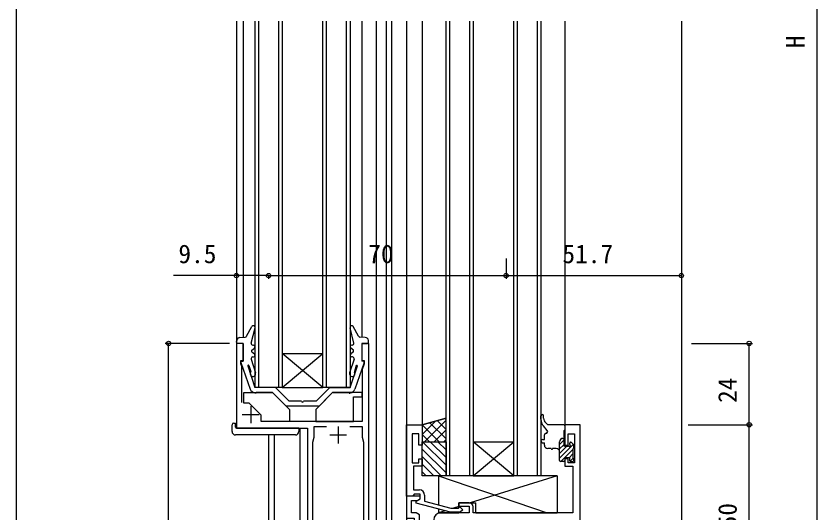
# Model space of a CAD drawing. Units: millimetres, scale not verified. Extents: x -437 to 438, y -281 to 278.
# Drawn here: x -436.8 to -200.6, y -141 to 5.6 of the extents above; entities that cross this region are included whole.
import ezdxf
from ezdxf.enums import TextEntityAlignment as Align

# ---------------------------------------------------------------- set-up
doc = ezdxf.new("R2010")
doc.units = ezdxf.units.MM
doc.header["$LTSCALE"] = 2
for name, color, linetype in [('0-2_YKK_11', 7, 'Continuous'), ('0-3_YKK_12', 2, 'Continuous'), ('0-4_YKK_13', 4, 'Continuous'), ('0-6_YKK_D', 6, 'Continuous'), ('0-7_YKK_ZWAK', 7, 'Continuous')]:
    doc.layers.add(name, color=color, linetype=linetype)
doc.styles.add('ＭＳ ゴシック', font='')
doc.styles.get('ＭＳ ゴシック').set_extended_font_data('MS Gothic')

msp = doc.modelspace()

# ---------------------------------------------------------------- linework, layer by layer
at = {"layer": '0-2_YKK_11'}
for p, q in [((-367.6, -109.475), (-367.6, -114.475)), ((-370.1, -111.975), (-365.1, -111.975)), ((-341.8, -115.475), (-341.8, -120.475)), ((-344.3, -117.975), (-339.3, -117.975))]:
    msp.add_line(p, q, dxfattribs=at)
for points in [[(-370.2, -108.354), (-370.2, -97.799), (-370.5, -96.975), (-370.5, -95.975), (-369.8, -95.975), (-369.8, -90.975), (-371.8, -90.975), (-371.8, -115.975), (-350.8, -115.975), (-350.8, -202.975)], [(-332.8, -176.975), (-332.8, -90.975), (-334.8, -90.975), (-334.8, -95.975), (-334.1, -95.975), (-334.1, -96.975), (-334.7, -98.623), (-334.7, -113.975), (-364.487, -113.975)], [(-338.34, -115.475), (-334.7, -115.475), (-334.7, -118.582), (-334.3, -120.075), (-334.3, -145.475), (-340.3, -145.475), (-340.8, -145.975), (-342.8, -145.975), (-343.3, -145.475), (-349.3, -145.475), (-349.3, -120.075), (-348.9, -118.582), (-348.9, -115.475), (-345.26, -115.475)], [(-321.6, -135.975), (-321.6, -114.975), (-317, -114.975), (-317, -120.975), (-318, -120.975), (-318, -117.675), (-320, -117.675), (-320, -126.175), (-318, -126.175), (-318, -124.975), (-317, -124.975), (-317, -127.175), (-319.6, -127.175), (-319.6, -134.175), (-317.8, -134.175)], [(-270.4, -154.975), (-270.4, -114.975), (-275, -114.975), (-275, -120.975), (-274, -120.975), (-274, -117.675), (-272.1, -117.675), (-272.1, -126.175), (-274, -126.175), (-274, -124.975), (-275, -124.975), (-275, -127.175), (-272.6, -127.175), (-272.6, -140.975), (-302, -140.975), (-302, -139.175)], [(-316.3, -135.675), (-316.3, -137.495), (-308.539, -139.575), (-306.349, -139.575), (-305.924, -139.151), (-305.076, -139.999), (-305.851, -140.775), (-308.697, -140.775), (-318.8, -138.068), (-318.8, -137.468), (-317.6, -136.775), (-317.6, -135.475), (-319.4, -135.475), (-319.6, -135.675), (-319.9, -135.975), (-321.6, -135.975)], [(-313.6, -142.975), (-313.6, -146.275), (-317.8, -146.275), (-317.8, -141.56), (-318.812, -140.975), (-320.2, -140.975), (-320.2, -137.275), (-318.466, -137.275), (-317.6, -136.775), (-317.6, -135.975), (-321.6, -135.975), (-321.6, -142.475), (-319.4, -142.475), (-319.4, -171.975), (-318.2, -171.975), (-318.2, -159.975), (-302.9, -159.975), (-302.9, -166.975)], [(-303.2, -137.975), (-306.2, -137.975), (-306.2, -138.975), (-303.2, -138.975), (-303.2, -140.975), (-311.6, -140.975)]]:
    msp.add_lwpolyline(points, dxfattribs=at)
for centre, radius, start, end in [((-317.8, -135.675), 1.5, 0.00001, 89.99999), ((-303.2, -139.175), 1.2, 0.00001, 89.99999), ((-311.6, -142.975), 2, 90.00001, 179.99999)]:
    msp.add_arc(centre, radius, start, end, dxfattribs=at)
at = {"layer": '0-3_YKK_12'}
for p, q in [((-371.8, 4.062), (-371.8, -115.975)), ((-369.8, 4.062), (-369.8, -89.165)), ((-366.3, -103.975), (-366.3, 4.062)), ((-365.3, 4.062), (-365.3, -103.975)), ((-359.3, -103.975), (-359.3, 4.062)), ((-358.3, 4.062), (-358.3, -103.975)), ((-346.3, -103.975), (-346.3, 4.062)), ((-345.3, 4.062), (-345.3, -103.975)), ((-339.3, -103.975), (-339.3, 4.062)), ((-338.3, 4.062), (-338.3, -103.975)), ((-334.8, 4.062), (-334.8, -89.165)), ((-330.6, 4.062), (-330.6, -202.975)), ((-327.6, 4.062), (-327.6, -166.975)), ((-326.1, 4.062), (-326.1, -166.975)), ((-321.6, 4.062), (-321.6, -166.975)), ((-317, 4.062), (-317, -114.975)), ((-310, -129.975), (-310, 4.062)), ((-309, 4.062), (-309, -129.975)), ((-303, -129.975), (-303, 4.062)), ((-302, 4.062), (-302, -129.975)), ((-290, -129.975), (-290, 4.062)), ((-289, 4.062), (-289, -129.975)), ((-283, -129.975), (-283, 4.062)), ((-282, 4.062), (-282, -129.975)), ((-275, 4.062), (-275, -115.475)), ((-240.6, 4.062), (-240.6, -154.975)), ((-358.3, -93.975), (-346.3, -93.975)), ((-358.3, -103.975), (-346.3, -93.975)), ((-346.3, -103.975), (-358.3, -93.975)), ((-358.3, -103.975), (-366.3, -103.975)), ((-358.3, -103.975), (-346.3, -103.975)), ((-338.3, -103.975), (-346.3, -103.975)), ((-369.3, -115.975), (-371.8, -115.975)), ((-362.3, -117.975), (-362.3, -208.675)), ((-360.67, -117.975), (-360.67, -218.575)), ((-353, -202.975), (-353, -115.975)), ((-302, -119.975), (-290, -119.975)), ((-302, -129.975), (-290, -119.975)), ((-290, -129.975), (-302, -119.975)), ((-302, -129.975), (-310, -129.975)), ((-302, -129.975), (-290, -129.975)), ((-282, -129.975), (-290, -129.975))]:
    msp.add_line(p, q, dxfattribs=at)
at = {"layer": '0-4_YKK_13'}
for p, q in [((-368.794, -88.875), (-367.242, -85.993)), ((-367.408, -90.857), (-366.315, -86.348)), ((-337.192, -90.857), (-338.285, -86.348)), ((-335.806, -88.875), (-337.358, -85.993)), ((-370.763, -89.21), (-369.211, -89.137)), ((-333.837, -89.21), (-335.389, -89.137)), ((-371.774, -90.64), (-371.709, -90.091)), ((-369.8, -90.975), (-371.476, -90.975)), ((-369.8, -90.975), (-369.8, -96.175)), ((-366.922, -91.475), (-366.8, -91.475)), ((-337.678, -91.475), (-337.8, -91.475)), ((-334.8, -90.975), (-334.8, -96.175)), ((-334.8, -90.975), (-333.124, -90.975)), ((-332.826, -90.64), (-332.891, -90.091)), ((-367.3, -92.975), (-366.5, -92.375)), ((-367.3, -93.475), (-367.3, -92.975)), ((-367.3, -93.475), (-366.5, -94.075)), ((-337.3, -92.975), (-338.1, -92.375)), ((-337.3, -93.475), (-338.1, -94.075)), ((-337.3, -93.475), (-337.3, -92.975)), ((-370.483, -96.573), (-367.746, -104.466)), ((-370.2, -96.175), (-369.8, -96.175)), ((-367.477, -95.627), (-366.187, -99.673)), ((-367, -94.975), (-366.8, -94.975)), ((-337.123, -95.627), (-338.413, -99.673)), ((-337.6, -94.975), (-337.8, -94.975)), ((-334.117, -96.573), (-336.854, -104.466)), ((-334.4, -96.175), (-334.8, -96.175)), ((-368.448, -97.624), (-366.327, -103.975)), ((-368.132, -97.521), (-367.588, -99.229)), ((-338.273, -103.975), (-336.13, -97.559)), ((-336.468, -97.521), (-337.012, -99.229)), ((-366.329, -105.475), (-366.329, -105.475)), ((-366.329, -105.475), (-366.329, -105.475)), ((-366.329, -105.475), (-366.329, -105.675)), ((-366.029, -105.675), (-366.329, -105.675)), ((-360.424, -103.975), (-366.327, -103.975)), ((-361.29, -105.475), (-366.029, -105.475)), ((-366.029, -105.475), (-366.029, -105.675)), ((-361.078, -105.563), (-357.254, -109.387)), ((-360.212, -104.063), (-356.388, -107.887)), ((-344.388, -104.063), (-348.212, -107.887)), ((-343.522, -105.563), (-347.346, -109.387)), ((-344.176, -103.975), (-338.273, -103.975)), ((-343.31, -105.475), (-338.571, -105.475)), ((-338.571, -105.475), (-338.571, -105.675)), ((-338.571, -105.675), (-338.271, -105.675)), ((-338.271, -105.475), (-338.271, -105.475)), ((-338.271, -105.475), (-338.271, -105.475)), ((-338.271, -105.475), (-338.271, -105.675)), ((-352.6, -107.975), (-356.176, -107.975)), ((-348.424, -107.975), (-352, -107.975)), ((-347.558, -109.475), (-357.042, -109.475)), ((-317, -114.975), (-310, -112.975)), ((-310, -113.49), (-310.4, -113.089)), ((-282, -113.334), (-282, -112.312)), ((-281.2, -112.978), (-281.2, -112.312)), ((-373.1, -116.975), (-373.1, -114.975)), ((-372.6, -114.475), (-372.1, -114.475)), ((-372.1, -115.675), (-372.1, -114.475)), ((-317, -117.803), (-313.04, -113.843)), ((-312, -119.975), (-317, -114.975)), ((-316.343, -119.975), (-310, -113.632)), ((-310, -119.146), (-314.8, -114.346)), ((-310, -116.318), (-312.6, -113.718)), ((-280.119, -116.651), (-281.287, -115.275)), ((-280, -114.975), (-280.575, -114.431)), ((-275.3, -114.975), (-280, -114.975)), ((-275, -115.275), (-275, -116.475)), ((-354.4, -117.975), (-372.1, -117.975)), ((-353.4, -115.975), (-371.8, -115.975)), ((-353.4, -115.975), (-353.4, -116.975)), ((-314.828, -119.975), (-317, -117.803)), ((-313.515, -119.975), (-310, -116.46)), ((-281, -119.275), (-281, -117.975)), ((-275, -116.475), (-275.3, -116.775)), ((-275.3, -116.775), (-275.3, -120.975)), ((-310, -126.868), (-316.893, -119.975)), ((-310, -124.623), (-314.648, -119.975)), ((-310, -122.378), (-312.403, -119.975)), ((-310.686, -119.975), (-310, -119.289)), ((-310, -120.133), (-310.158, -119.975)), ((-281.5, -119.275), (-281, -119.275)), ((-281.5, -120.275), (-281, -120.275)), ((-281, -120.975), (-281, -120.275)), ((-276.5, -120.737), (-275.3, -119.537)), ((-276.5, -125.475), (-276.5, -119.975)), ((-275.5, -118.975), (-275.3, -118.975)), ((-273.5, -120.431), (-273.148, -120.079)), ((-273.5, -120.814), (-273.5, -120.375)), ((-272.988, -120.163), (-272.488, -120.663)), ((-310, -129.113), (-317, -122.113)), ((-278.95, -121.975), (-280, -121.975)), ((-277.5, -121.975), (-278.55, -121.975)), ((-276.5, -122.084), (-275.3, -120.884)), ((-276.499, -124.777), (-272.443, -120.721)), ((-276.499, -123.43), (-274.344, -121.275)), ((-276.15, -125.775), (-272.6, -122.225)), ((-275, -121.275), (-273.961, -121.275)), ((-272.6, -122.075), (-272.6, -124.675)), ((-272.4, -120.875), (-272.4, -121.875)), ((-311.383, -129.975), (-317, -124.358)), ((-275, -124.975), (-275, -125.475)), ((-273.703, -124.675), (-272.6, -123.572)), ((-273.438, -125.757), (-272.438, -124.757)), ((-272.4, -124.875), (-272.4, -125.575)), ((-313.628, -129.975), (-317, -126.603)), ((-275.3, -125.775), (-276.2, -125.775)), ((-272.7, -125.875), (-273.2, -125.875)), ((-315.873, -129.975), (-317, -128.848)), ((-312.2, -129.975), (-280.2, -140.975)), ((-277.2, -129.975), (-302.835, -138.032)), ((-277.2, -129.975), (-277.2, -140.975)), ((-306.2, -139.089), (-307.745, -139.575)), ((-301.2, -140.975), (-301.2, -137.975)), ((-310.244, -140.36), (-312.2, -140.975)), ((-301.2, -140.975), (-277.2, -140.975))]:
    msp.add_line(p, q, dxfattribs=at)
for points in [[(-356.166, -113.975), (-364.466, -113.975), (-364.466, -112.175), (-368.064, -108.576), (-369.655, -108.576), (-369.655, -105.475), (-361.166, -105.475), (-356.166, -110.475)], [(-348.434, -113.975), (-337.234, -113.975), (-337.234, -106.775), (-334.732, -106.775), (-334.732, -105.475), (-343.434, -105.475), (-348.434, -110.475)], [(-317, -119.975), (-310, -119.975), (-310, -112.975), (-317, -114.975)], [(-317, -119.975), (-310, -119.975), (-310, -129.975), (-317, -129.975)]]:
    msp.add_lwpolyline(points, close=True, dxfattribs=at)
for points in [[(-273.5, -125.575), (-273.5, -124.675), (-274.7, -124.675)], [(-277.2, -129.975), (-312.2, -129.975), (-312.2, -138.594)], [(-306.2, -139.426), (-306.2, -137.975), (-301.2, -137.975)], [(-312.2, -139.836), (-312.2, -140.975), (-306.2, -140.975), (-306.2, -140.775)]]:
    msp.add_lwpolyline(points, dxfattribs=at)
for centre, radius, start, end in [((-366.801, -86.23), 0.5, 346.37961, 151.68758), ((-337.799, -86.23), 0.5, 28.31242, 193.62039), ((-370.716, -90.209), 1, 92.68232, 173.21997), ((-369.234, -88.638), 0.5, 272.68232, 331.68758), ((-335.366, -88.638), 0.5, 208.31242, 267.31769), ((-333.884, -90.209), 1, 6.78003, 87.31769), ((-371.476, -90.675), 0.3, 173.21997, 270), ((-366.922, -90.975), 0.5, 166.37961, 270), ((-366.8, -91.975), 0.5, 306.8699, 90), ((-337.8, -91.975), 0.5, 90, 233.1301), ((-337.678, -90.975), 0.5, 270, 13.62039), ((-333.124, -90.675), 0.3, 270, 6.78003), ((-366.8, -94.475), 0.5, 270, 53.1301), ((-337.8, -94.475), 0.5, 126.8699, 270), ((-370.2, -96.475), 0.3, 90, 199.12451), ((-367, -95.475), 0.5, 90, 197.68045), ((-337.6, -95.475), 0.5, 342.31955, 90), ((-334.4, -96.475), 0.3, 340.87549, 90), ((-368.291, -97.571), 0.166, 17.68045, 198.46873), ((-336.309, -97.571), 0.166, 341.53127, 162.31955), ((-366.949, -99.916), 0.8, 147.20165, 17.68045), ((-367.874, -99.321), 0.3, 327.20165, 17.68045), ((-337.651, -99.916), 0.8, 162.31955, 32.79835), ((-336.726, -99.321), 0.3, 162.31955, 212.79835), ((-366.329, -103.975), 1.5, 199.12451, 270), ((-361.29, -105.775), 0.3, 45, 90), ((-360.424, -104.275), 0.3, 45, 89.99985), ((-344.176, -104.275), 0.3, 90.00015, 135), ((-343.31, -105.775), 0.3, 90, 135), ((-338.271, -103.975), 1.5, 270, 340.87549), ((-356.176, -107.675), 0.3, 225, 270), ((-352.3, -107.975), 0.3, 180, 0), ((-348.424, -107.675), 0.3, 270, 315), ((-357.042, -109.175), 0.3, 225, 270), ((-347.558, -109.175), 0.3, 270, 315), ((-281.6, -112.312), 0.4, 0, 180), ((-279, -113.334), 3, 180, 220.32855), ((-279.2, -112.978), 2, 180, 226.56767), ((-372.6, -114.975), 0.5, 90, 180), ((-371.8, -115.675), 0.3, 180, 270), ((-275.3, -115.275), 0.3, 0, 90), ((-372.1, -116.975), 1, 180, 270), ((-354.407, -116.968), 1.007, 270.41283, 359.58717), ((-280.5, -117.975), 0.5, 90, 180), ((-280.5, -116.975), 0.5, 270, 40.32855), ((-281.5, -119.775), 0.5, 90, 270), ((-275.5, -119.975), 1, 90, 180), ((-273.2, -120.375), 0.3, 45, 180), ((-280, -120.975), 1, 180, 270), ((-278.75, -121.975), 0.2, 180, 0), ((-277.5, -122.975), 1, 0, 90), ((-275, -120.975), 0.3, 180, 270), ((-273.961, -121.575), 0.3, 33.05573, 90), ((-273.5, -121.275), 0.25, 213.05573, 56.94427), ((-273.2, -120.814), 0.3, 180, 236.94427), ((-272.6, -121.875), 0.2, 270, 0), ((-272.7, -120.875), 0.3, 0, 45), ((-274.7, -124.975), 0.3, 90, 180), ((-272.6, -124.875), 0.2, 0, 90), ((-276.2, -125.475), 0.3, 180, 270), ((-275.3, -125.475), 0.3, 270, 0), ((-273.2, -125.575), 0.3, 180, 270), ((-272.7, -125.575), 0.3, 270, 0)]:
    msp.add_arc(centre, radius, start, end, dxfattribs=at)
at = {"layer": '0-6_YKK_D'}
for p, q in [((-200.6, 157.1), (-200.6, -157.975)), ((-292.3, -65.975), (-292.3, -71.975)), ((-362.3, -70.975), (-362.3, -71.975)), ((-362.3, -70.975), (-362.3, -71.975)), ((-362.3, -70.975), (-292.3, -70.975)), ((-292.3, -70.975), (-240.6, -70.975)), ((-373.8, -90.975), (-392.8, -90.975)), ((-391.8, -202.975), (-391.8, -90.975)), ((-237.6, -90.975), (-219.6, -90.975)), ((-220.6, -114.975), (-220.6, -90.975)), ((-238.6, -114.975), (-219.6, -114.975)), ((-237.6, -114.975), (-219.6, -114.975)), ((-220.6, -164.975), (-220.6, -114.975))]:
    msp.add_line(p, q, dxfattribs=at)
msp.add_lwpolyline([(-362.3, -70.975), (-371.8, -70.975), (-390.324, -70.975)], dxfattribs=at)
for centre in [(-371.8, -70.975), (-362.3, -70.975), (-362.3, -70.975), (-292.3, -70.975), (-292.3, -70.975), (-240.6, -70.975), (-391.8, -90.975), (-220.6, -90.975), (-220.6, -114.975), (-220.6, -114.975)]:
    msp.add_circle(centre, 0.637, dxfattribs=at)
at = {"layer": '0-7_YKK_ZWAK'}
msp.add_line((-436.8, 244.1), (-436.8, -280.9), dxfattribs=at)

# ---------------------------------------------------------------- texts
at = {"layer": '0-6_YKK_D', "style": 'ＭＳ ゴシック'}
for s, p in [('H', (-202.6, -3.932)), ('24', (-222.6, -108.536)), ('50', (-222.6, -145.515))]:
    msp.add_text(s, height=5.499, rotation=90, dxfattribs=at).set_placement(p, align=Align.BOTTOM_LEFT)
for s, p in [('9.5', (-388.921, -68.975)), ('70', (-332.925, -68.975)), ('51.7', (-275.676, -68.975))]:
    msp.add_text(s, height=5.499, dxfattribs=at).set_placement(p, align=Align.BOTTOM_LEFT)

doc.saveas('drawing.dxf')
